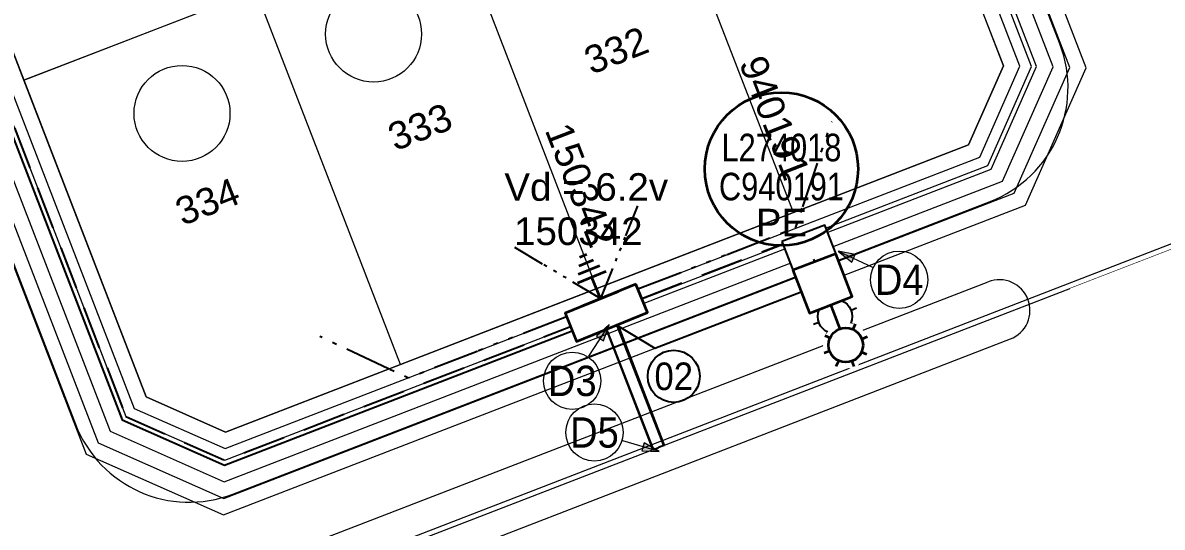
# Model space of a CAD drawing. Header units: metres. Extents: x 0 to 311505, y 0 to 6270811.
# Drawn here: x 310761.4 to 310835.8, y 6270176.5 to 6270209.4 of the extents above; entities that cross this region are included whole.
import ezdxf
from ezdxf import colors
from ezdxf.entities.mleader import LeaderData, LeaderLine
from ezdxf.enums import TextEntityAlignment as Align
from ezdxf.math import Vec2, Vec3

# ---------------------------------------------------------------- set-up
doc = ezdxf.new("R2010")
doc.units = ezdxf.units.M
doc.linetypes.add('IE Trench LV', pattern=[6, 4, -2])
doc.linetypes.add('PHANTOM', pattern=[6.15, 3, -0.75, 0.3, -0.75, 0.3, -0.75, 0.3])
doc.layers.get('0').update_dxf_attribs({"color": 6})
for name, color, linetype, lineweight in [('_User Miscellaneous1', 30, 'Continuous', 13), ('_User Miscellaneous2', 31, 'Continuous', 13), ('_User_LV_Exist', 5, 'Continuous', 35), ('Cadastre Developer_SP_NEW', 92, 'Continuous', 15), ('Cadastre Land Parcels_SP_EXT', 118, 'Continuous', 15), ('Cadastre Water_SP_EXT', 158, 'Continuous', 15)]:
    doc.layers.add(name, color=color, linetype=linetype, lineweight=lineweight)
doc.layers.add('_User Miscellaneous10', color=252, linetype='Continuous', lineweight=13, plot=False, transparency=0.9)
doc.layers.add('_User Miscellaneous8', color=181, linetype='Continuous', lineweight=13, transparency=0.5)
doc.layers.add('Cadastre Roads_SP_NEW', color=214, linetype='Continuous', lineweight=15, transparency=0.65)
for name, color, linetype in [('Duct_SP_NEW', 2, 'Continuous'), ('Equip_SP_SL_NEW', 2, 'Continuous'), ('Mains_LV_New_T84', 2, 'Cable x'), ('Mains_SL_NEW_Hardwired', 2, 'Continuous'), ('Notes', 7, 'Continuous'), ('Services_SP_NEW_UG', 2, 'IE Trench LV'), ('SupportsUG_SP_LV_NEW', 2, 'Continuous'), ('SupportsUG_SP_LV_SL_NEW', 2, 'Continuous'), ('Trench_SP_NEW', 2, 'Continuous'), ('UG_Details_SP_MISC', 7, 'Continuous')]:
    doc.layers.add(name, color=color, linetype=linetype)
doc.styles.add('ARIAL', font='arial.ttf', dxfattribs={"height": 2})
doc.styles.add('ieISOCP', font='arial.ttf', dxfattribs={"height": 1.5})
doc.styles.add('SL_LABEL', font='arial.ttf', dxfattribs={"height": 2})
doc.styles.get("Standard").update_dxf_attribs({"font": 'arial.ttf'})
doc.linetypes.add('Cable New UG', pattern='A,5.5,-0.01,["X",Standard,S=1.8,R=0,X=0,Y=-0.94],-1.7', length=7.21)
doc.linetypes.add('Cable o', pattern='A,3.5,-0.01,["O",Standard,S=1.25,R=0,X=0,Y=-0.63],-1.36', length=4.87)
doc.linetypes.add('Cable x', pattern='A,4.5,-0.01,["X",Standard,S=1.25,R=0,X=0,Y=-0.65],-1.2', length=5.71)

# ---------------------------------------------------------------- blocks, each defined once
blk = doc.blocks.new('*U389')
at = {"layer": '_User_LV_Exist', "transparency": 33554674}
for p, q in [((-1.28, 3.798), (-1.743, 3.609)), ((-0.44, 3.061), (-1.828, 2.494)), ((-0.86, 3.429), (-1.786, 3.051))]:
    blk.add_line(p, q, dxfattribs=at)
at = {"transparency": 33554674, "width": 0.9}
blk.add_attdef('ASSET_NUM', text='', height=2, dxfattribs=at).set_placement((4, 2), align=Align.MIDDLE_LEFT)
at = {"transparency": 33554674}
for tag, p, flags in [('SUBURB', (-2, 0), 1), ('STREETNAME', (-1.8, 0), 9), ('PARENT', (-1.6, 0), 9), ('NOTES', (-1.4, 0), 9), ('LOCATION', (-1.2, 0), 9), ('LEGEND', (-1, 0), 9), ('USAGE', (-0.8, 0), 9), ('SUPPORT_TYPE', (-0.6, 0), 9), ('STATE', (-0.4, 0), 9), ('OWNED_BY', (-0.2, 0), 9)]:
    blk.add_attdef(tag, p, '', height=0.2, rotation=270, dxfattribs=dict(at, flags=flags))
blk.add_wipeout([(2.693, 0.019), (-1.937, -1.871), (-2.693, -0.019), (1.937, 1.871)], dxfattribs=at)
blk.add_lwpolyline([(1.937, 1.871), (-1.535, 0.453), (0.779, 1.398), (-2.693, -0.019), (-1.937, -1.871), (2.693, 0.019)], close=True, dxfattribs=at)
at = {"layer": '_User_LV_Exist', "transparency": 33554674}
for p, q in [((-0.019, 2.693), (-1.871, 1.937)), ((-0.378, 0.926), (-0.945, 2.315))]:
    blk.add_line(p, q, dxfattribs=at)
blk = doc.blocks.new('COLUMN_NEW')
at = {"width": 0.9, "flags": 8}
blk.add_attdef('ASSET_NUM', text='', height=2, dxfattribs=at).set_placement((4, 2), align=Align.MIDDLE_LEFT)
at = {"flags": 1}
blk.add_attdef('Z', (-2.351, -1.813), '', height=0.2, rotation=270, dxfattribs=at)
at = {"flags": 9}
blk.add_attdef('NOTES', text='', height=0.2, rotation=270, dxfattribs=at).set_placement((-2, -1.813), align=Align.MIDDLE_LEFT)
at = {"ltscale": 10, "transparency": 33554687}
blk.add_wipeout([(-1.5, -1.5), (-1.5, 1.5), (1.5, 1.5), (1.5, -1.5)], dxfattribs=at)
blk.add_lwpolyline([(-1.5, 1.5), (-1.5, -1.5), (1.5, -1.5), (1.5, 1.5)], close=True)
at = {"flags": 9}
for tag, p in [('SUBURB', (-1.8, -1.813)), ('STREETNAME', (-1.6, -1.813)), ('LOCATION', (-1.4, -1.813)), ('LEGEND', (-1.2, -1.813)), ('USAGE', (-1, -1.813)), ('STATE', (-0.8, -1.813)), ('OWNED_BY', (-0.6, -1.813)), ('COLUMN_TYPE', (-0.4, -1.813)), ('STREET_CODE', (-0.2, -1.813)), ('STRUCTURE_PLANT_NUMBER', (0.031, -1.813))]:
    blk.add_attdef(tag, text='', height=0.2, rotation=270, dxfattribs=at).set_placement(p, align=Align.MIDDLE_LEFT)
blk = doc.blocks.new('*U535')
at = {"transparency": 33554687}
for tag, height, rotation, flags, p in [('LANTNUMBER', 0.2, 270, 9, (-1.4, 2.6)), ('LOUTREACH', 0.2, 270, 9, (-1.4, 2.2)), ('LOUTREACHVOCAB', 0.2, 270, 9, (-1.4, 2)), ('LRATECODE', 0.2, 270, 9, (-1.4, 1.8)), ('LREMOVE', 0.2, 270, 9, (-1.4, 1.6)), ('LREPLACE', 0.2, 270, 9, (-1.4, 1.4)), ('LTYPEVOCAB', 0.2, 270, 9, (-1.4, 1)), ('LEGEND', 0.2, 270, 9, (-1.4, 0.8)), ('LTYPE', 0.2, 270, 9, (-1.4, 1.2)), ('SUBURB', 0.2, 270, 9, (-1.4, 0.6)), ('STREETNAME', 0.2, 270, 9, (-1.4, 0.4)), ('LOCATION', 0.2, 270, 9, (-1.4, 0.2)), ('LNEW', 0.2, 270, 9, (-6.4, 0)), ('LMASTVOCAB', 0.2, 270, 9, (-6.2, 0)), ('LMAST', 0.2, 270, 9, (-6, 0)), ('LLAMPVOCAB', 0.2, 270, 9, (-5.8, 0)), ('LLAMP', 0.2, 270, 9, (-5.6, 0)), ('LEXIST', 0.2, 270, 9, (-5.4, 0)), ('LCHARGE3PERCENT', 0.2, 270, 9, (-5.2, 0)), ('LCHARGE3', 0.2, 270, 9, (-5, 0)), ('LCHARGE2PERCENT', 0.2, 270, 9, (-4.8, 0)), ('LCHARGE2', 0.2, 270, 9, (-4.6, 0)), ('LCHARGE1PERCENT', 0.2, 270, 9, (-4.4, 0)), ('LCHARGE1', 0.2, 270, 9, (-4.2, 0)), ('LCATEGORY', 0.2, 270, 9, (-4, 0)), ('LBRACKETVOCAB', 0.2, 270, 9, (-3.8, 0)), ('LBRACKET', 0.2, 270, 9, (-3.6, 0)), ('LKINGHEIGHT', 0.2, 270, 9, (-3.4, 0)), ('CREPLACE', 0.2, 270, 9, (-3.2, 0)), ('CREMOVE', 0.2, 270, 9, (-3, 0)), ('CNUMBER', 0.2, 270, 9, (-2.8, 0)), ('CNEW', 0.2, 270, 9, (-2.6, 0)), ('CEXIST', 0.2, 270, 9, (-2.4, 0)), ('USAGE', 0.2, 270, 9, (-2.2, 0)), ('STATE', 0.2, 270, 9, (-2, 0)), ('OWNED_BY', 0.2, 270, 9, (-1.8, 0)), ('ORIENTATION', 0.2, 270, 9, (-1.6, 0)), ('OPERATING_VOLTAGE', 0.2, 270, 9, (-1.4, 0)), ('MAINTAINED_BY', 0.2, 270, 9, (-1.4, -0.663)), ('NOTES', 0.2, 270, 9, (-1.4, 0)), ('NO_PHASES', 0.2, 270, 9, (-1.2, 0)), ('LANTERN_TYPE', 0.2, 270, 9, (-1, 0)), ('LANTERN_PURPOSE', 0.2, 270, 9, (-0.8, 0)), ('CONTROL_TYPE', 0.2, 270, 9, (-0.6, 0)), ('CONSTRUCTED_VOLTAGE', 0.2, 270, 9, (-0.4, 0)), ('LNUMBER', 1, 290.64353, 8, (8.386, -13.158))]:
    blk.add_attdef(tag, text='', height=height, rotation=rotation, dxfattribs=dict(at, flags=flags)).set_placement(p, align=Align.MIDDLE_LEFT)
for tag, p, height, flags in [('OPERATED_BY', (-1.4, -0.407), 0.2, 9), ('Z', (0, 0), 0.001, 1)]:
    blk.add_attdef(tag, p, '', height=height, rotation=270, dxfattribs=dict(at, flags=flags))
at = {"transparency": 33554687, "style": 'SL_LABEL'}
for tag, height, rotation, flags, p in [('STREET_CODE', 0.001, 270, 9, (0.001, 0)), ('ASSET_NUM', 1, 290.64353, 8, (10.257, -12.453))]:
    blk.add_attdef(tag, text='', height=height, rotation=rotation, dxfattribs=dict(at, flags=flags)).set_placement(p, align=Align.MIDDLE_LEFT)
at = {"transparency": 33554687}
blk.add_wipeout([(8.859, -11.577), (7.645, -11.365), (6.685, -10.593), (6.898, -9.38), (7.669, -8.419), (8.883, -8.632), (9.843, -9.403), (9.631, -10.617)], dxfattribs=at)
for p, q in [((6.854, -6.255), (7.867, -8.945)), ((8.883, -8.632), (8.728, -8.973)), ((6.898, -9.38), (7.239, -9.534)), ((9.668, -9.469), (9.317, -9.602)), ((7.211, -10.395), (6.86, -10.527)), ((7.645, -11.365), (7.8, -11.023)), ((8.661, -11.051), (8.793, -11.402)), ((9.631, -10.617), (9.289, -10.462))]:
    blk.add_line(p, q, dxfattribs=at)
blk.add_circle((8.264, -9.998), 1.125, dxfattribs=at)
blk = doc.blocks.new('*U286')
at = {"ltscale": 0.1}
blk.add_circle((0, 0), 5, dxfattribs=at)
at = {"insert": (0, -2.6), "char_height": 1.8, "attachment_point": 2}
blk.add_mtext('PE', dxfattribs=at)
at = {"width": 0.8}
blk.add_attdef('SNUMBER', text='', height=1.8, dxfattribs=at).set_placement((0, 0.5), align=Align.CENTER)
at = {"flags": 1}
blk.add_attdef('Z', (0, 0), '', height=0.2, dxfattribs=at)
at = {"width": 0.8}
blk.add_attdef('CNUMBER', text='', height=1.8, dxfattribs=at).set_placement((0, -0.25), align=Align.TOP_CENTER)
blk = doc.blocks.new('*U487')
at = {"transparency": 33554687}
h = blk.add_hatch(color=256, dxfattribs=at)
h.dxf.hatch_style = 1
h.paths.add_polyline_path([(1.431, 2.648), (1.85, 2.375), (2.187, 3.349)])
blk.add_line((2.187, 3.349), (0.957, 1.465), dxfattribs=at)
at = {"transparency": 33554687, "flags": 128}
blk.add_lwpolyline([(1.431, 2.648), (1.85, 2.375), (2.187, 3.349), (1.431, 2.648)], dxfattribs=at)
at = {"transparency": 33554687}
blk.add_circle((0, 0), 1.7, dxfattribs=at)
at = {"transparency": 33554687, "width": 0.9}
blk.add_attdef('CODE', text='', height=1.8, dxfattribs=at).set_placement((0, 0), align=Align.MIDDLE_CENTER)
at = {"transparency": 33554687, "flags": 1}
blk.add_attdef('Z', (0, 0), '', height=0.2, dxfattribs=at)
blk = doc.blocks.new('*U458')
h = blk.add_hatch(color=256)
h.dxf.hatch_style = 1
h.paths.add_polyline_path([(-2.823, 1.045), (-2.611, 1.498), (-3.623, 1.695)])
blk.add_line((-3.623, 1.695), (-1.585, 0.742))
at = {"flags": 128}
blk.add_lwpolyline([(-2.823, 1.045), (-2.611, 1.498), (-3.623, 1.695), (-2.823, 1.045)], dxfattribs=at)
blk.add_circle((0, 0), 1.7)
at = {"width": 0.9}
blk.add_attdef('CODE', text='', height=1.8, dxfattribs=at).set_placement((0, 0), align=Align.MIDDLE_CENTER)
at = {"flags": 1}
blk.add_attdef('Z', (0, 0), '', height=0.2, dxfattribs=at)
blk = doc.blocks.new('*U439')
blk.add_circle((0, 0), 1.7)
at = {"width": 0.9}
blk.add_attdef('CODE', text='', height=1.8, dxfattribs=at).set_placement((0, 0), align=Align.MIDDLE_CENTER)
at = {"flags": 1}
blk.add_attdef('Z', (0, 0), '', height=0.2, dxfattribs=at)
blk = doc.blocks.new('*U457')
h = blk.add_hatch(color=256)
h.dxf.hatch_style = 1
h.paths.add_polyline_path([(2.947, -0.614), (2.805, -1.093), (3.835, -1.138)])
blk.add_line((3.835, -1.138), (1.678, -0.498))
at = {"flags": 128}
blk.add_lwpolyline([(2.947, -0.614), (2.805, -1.093), (3.835, -1.138), (2.947, -0.614)], dxfattribs=at)
blk.add_circle((0, 0), 1.7)
at = {"width": 0.9}
blk.add_attdef('CODE', text='', height=1.8, dxfattribs=at).set_placement((0, 0), align=Align.MIDDLE_CENTER)
at = {"flags": 1}
blk.add_attdef('Z', (0, 0), '', height=0.2, dxfattribs=at)

msp = doc.modelspace()

# ---------------------------------------------------------------- linework, layer by layer
at = {"layer": '_User Miscellaneous10', "flags": 128}
for points in [[(310728.443, 6270277.272), (310765.511, 6270181.265), (310774.471, 6270177.298), (310826.842, 6270197.528), (310830.809, 6270206.488), (310793.727, 6270302.488)], [(310729.376, 6270277.632), (310766.294, 6270182.011), (310774.498, 6270178.38), (310826.095, 6270198.311), (310829.727, 6270206.514), (310792.794, 6270302.128)], [(310730.309, 6270277.992), (310767.078, 6270182.758), (310774.524, 6270179.462), (310825.349, 6270199.095), (310828.645, 6270206.54), (310791.861, 6270301.768)], [(310731.242, 6270278.353), (310767.862, 6270183.505), (310774.55, 6270180.544), (310824.602, 6270199.878), (310827.563, 6270206.566), (310790.928, 6270301.407)], [(310732.175, 6270278.713), (310768.645, 6270184.251), (310774.576, 6270181.626), (310823.855, 6270200.662), (310826.481, 6270206.592), (310789.995, 6270301.047)], [(310733.108, 6270279.073), (310769.429, 6270184.998), (310774.602, 6270182.708), (310823.109, 6270201.446), (310825.398, 6270206.618), (310789.062, 6270300.687)]]:
    msp.add_lwpolyline(points, dxfattribs=at)
at = {"layer": '_User Miscellaneous10', "color": 4, "flags": 128}
msp.add_lwpolyline([(310731.522, 6270278.461), (310768.097, 6270183.729), (310774.557, 6270180.869), (310824.378, 6270200.114), (310827.238, 6270206.574), (310790.648, 6270301.299)], dxfattribs=at)
at = {"layer": '_User Miscellaneous8', "color": 6, "transparency": 33554687}
for centre in [(310784.278, 6270208.688), (310771.77, 6270203.506)]:
    msp.add_circle(centre, 3.132, dxfattribs=at)
at = {"layer": 'Cadastre Developer_SP_NEW'}
for p, q in [((310817.408, 6270227.304), (310825.398, 6270206.618)), ((310811.683, 6270197.032), (310802.251, 6270221.449)), ((310761.439, 6270205.683), (310756.934, 6270217.344)), ((310789.423, 6270216.493), (310761.439, 6270205.683)), ((310798.855, 6270192.077), (310789.423, 6270216.493)), ((310761.439, 6270205.683), (310776.595, 6270211.538)), ((310786.027, 6270187.122), (310776.595, 6270211.538)), ((310825.398, 6270206.618), (310823.109, 6270201.446)), ((310769.429, 6270184.998), (310761.439, 6270205.683)), ((310823.109, 6270201.446), (310811.683, 6270197.032)), ((310811.683, 6270197.032), (310798.855, 6270192.077)), ((310798.855, 6270192.077), (310786.027, 6270187.122)), ((310786.027, 6270187.122), (310774.602, 6270182.708)), ((310774.602, 6270182.708), (310769.429, 6270184.998))]:
    msp.add_line(p, q, dxfattribs=at)
at = {"layer": 'Cadastre Land Parcels_SP_EXT', "linetype": 'Continuous'}
msp.add_lwpolyline([(310824.859, 6270010.227), (311063.777, 6270102.53), (311034.138, 6270179.239), (311023.126, 6270207.74), (311003.274, 6270259.121), (310764.382, 6270166.814), (310791.809, 6270095.77), (310824.859, 6270010.227)], close=True, dxfattribs=at)
at = {"layer": 'Cadastre Roads_SP_NEW'}
for p, q in [((310829.083, 6270208.041), (310803.076, 6270275.368)), ((310738.808, 6270250.542), (310764.816, 6270183.216)), ((310775.096, 6270178.665), (310824.532, 6270197.761)), ((310778.709, 6270174.861), (310824.414, 6270192.517)), ((310780.151, 6270171.13), (310825.855, 6270188.785))]:
    msp.add_line(p, q, dxfattribs=at)
for centre, radius, start, end in [((310821.667, 6270205.177), 7.95, 291.12083, 21.11738), ((310825.135, 6270190.651), 2, 21.12083, 111.12083), ((310825.134, 6270190.65), 2, 291.12082, 21.12089), ((310772.232, 6270186.08), 7.95, 201.12056, 291.11738)]:
    msp.add_arc(centre, radius, start, end, dxfattribs=at)
at = {"layer": 'Cadastre Water_SP_EXT'}
msp.add_line((311003.357, 6270259.496), (310764.221, 6270167.121), dxfattribs=at)
at = {"layer": 'Trench_SP_NEW', "linetype": 'IE Trench LV', "ltscale": 0.7, "flags": 128}
msp.add_lwpolyline([(310751.745, 6270226.082), (310768.097, 6270183.729)], dxfattribs=at)
at = {"layer": 'UG_Details_SP_MISC', "transparency": 33554687}
for p, q in [((310799.803, 6270190.621), (310799.468, 6270190.491)), ((310803.222, 6270181.823), (310799.803, 6270190.621)), ((310799.132, 6270190.361), (310799.468, 6270190.491)), ((310802.551, 6270181.562), (310799.132, 6270190.361)), ((310802.551, 6270181.562), (310802.887, 6270181.692)), ((310803.222, 6270181.823), (310802.887, 6270181.692))]:
    msp.add_line(p, q, dxfattribs=at)

# ---------------------------------------------------------------- next in the draw order: block references
at = {"layer": 'SupportsUG_SP_LV_NEW'}
ref = msp.add_blockref('*U389', (310799.468, 6270190.491), dxfattribs=at)
ref.add_attrib('ASSET_NUM', '150342', dxfattribs={"layer": '0', "height": 1.8, "rotation": 291.12082}).set_placement((310796.279, 6270202.747), align=Align.MIDDLE_LEFT)

# ---------------------------------------------------------------- next in the draw order: texts
at = {"layer": '_User_LV_Exist', "transparency": 33554674, "insert": (310860.249, 6270202.784), "char_height": 2, "width": 62.6229, "attachment_point": 2, "rotation": 21.12056, "style": 'ARIAL', "bg_fill": 2}
msp.add_mtext('HEADINGLEY   AVE', dxfattribs=at)

# ---------------------------------------------------------------- next in the draw order: linework, layer by layer
at = {"layer": 'Mains_LV_New_T84', "color": 6, "linetype": 'Cable New UG', "ltscale": 0.7, "flags": 128}
msp.add_lwpolyline([(310751.451, 6270225.971), (310767.862, 6270183.505), (310774.55, 6270180.544), (310797.249, 6270189.312)], dxfattribs=at)
at = {"layer": 'Services_SP_NEW_UG', "linetype": 'PHANTOM', "flags": 128}
for points in [[(310801.531, 6270192.047), (310811.833, 6270196.047), (310814.083, 6270202.675), (310814.216, 6270202.989)], [(310796.871, 6270190.238), (310786.547, 6270186.231), (310780.774, 6270188.937)]]:
    msp.add_lwpolyline(points, dxfattribs=at)
at = {"layer": 'Services_SP_NEW_UG', "linetype": 'PHANTOM', "ltscale": 0.7, "flags": 128}
for points in [[(310799.109, 6270191.429), (310801.712, 6270197.927)], [(310799.102, 6270191.427), (310793.081, 6270194.997)]]:
    msp.add_lwpolyline(points, dxfattribs=at)
at = {"layer": 'Trench_SP_NEW', "linetype": 'IE Trench LV', "ltscale": 0.7, "flags": 128}
msp.add_lwpolyline([(310768.097, 6270183.729), (310774.557, 6270180.869), (310797.135, 6270189.59)], dxfattribs=at)

# ---------------------------------------------------------------- next in the draw order: texts
at = {"layer": 'Mains_LV_New_T84', "color": 6, "ltscale": 0.7, "transparency": 33554674, "insert": (310792.815, 6270199.604), "char_height": 1.8, "width": 12.27604, "attachment_point": 1, "style": 'ieISOCP'}
msp.add_mtext('Vd = 6.2v', dxfattribs=at)

# ---------------------------------------------------------------- next in the draw order: leaders
at = {"layer": 'Notes'}
ml = msp.add_multileader_mtext('Standard', dxfattribs=at)
ml.set_content('Constructed under  \\PURS15861', color=256)
ml.set_leader_properties()
ml.build(insert=Vec2(0, 0))
ml.multileader.update_dxf_attribs({"leader_type": 2, "has_text_frame": 1, "text_left_attachment_type": 2, "text_right_attachment_type": 2, "dogleg_length": 0.01})
ctx = ml.context
ctx.base_point, ctx.char_height, ctx.plane_origin, ctx.plane_x_axis, ctx.plane_y_axis = Vec3(310975.192, 6270395.779), 1.8, Vec3(312213.891, 6270750.769), Vec3(0.932874, 0.360203), Vec3(-0.360203, 0.932874)
ctx.left_attachment, ctx.right_attachment, ctx.text_align_type = 2, 2, 1
notes = []
notes.append((ctx, [(0, (0, 0, 0), (0, 0), (1, 0), 1, [])]))
ctx.mtext.insert, ctx.mtext.text_direction, ctx.mtext.rotation, ctx.mtext.width, ctx.mtext.alignment, ctx.mtext.flow_direction = Vec3(310985.783, 6270402.491), Vec3(0.932874, 0.360203), 0.368486, 20.92345, 2, 5
ctx.mtext.has_bg_fill, ctx.mtext.bg_color, ctx.mtext.bg_scale_factor, ctx.mtext.bg_transparency, ctx.mtext.use_window_bg_color = 1, -1073741824, 2, 0, 1
for ctx, leaders in notes:
    for number, flags, end, landing, length, lines in leaders:
        leader = LeaderData()
        leader.index, (leader.has_last_leader_line, leader.has_dogleg_vector, leader.attachment_direction) = number, flags
        leader.last_leader_point, leader.dogleg_vector, leader.dogleg_length = Vec3(end), Vec3(landing), length
        for number, points, colour, breaks in lines:
            line = LeaderLine()
            line.index, line.vertices, line.color, line.breaks = number, Vec3.list(points), colors.encode_raw_color(colour), breaks
            leader.lines.append(line)
        ctx.leaders.append(leader)

# ---------------------------------------------------------------- next in the draw order: leaders
ml = msp.add_multileader_mtext('Standard', dxfattribs=at)
ml.set_content('Constructed under  \\PURS16270', color=256)
ml.set_leader_properties()
ml.build(insert=Vec2(0, 0))
ml.multileader.update_dxf_attribs({"leader_type": 2, "has_text_frame": 1, "text_left_attachment_type": 2, "text_right_attachment_type": 2, "dogleg_length": 0.01})
ctx = ml.context
ctx.base_point, ctx.char_height, ctx.plane_origin, ctx.plane_x_axis, ctx.plane_y_axis = Vec3(310863.5, 6270348.229), 1.8, Vec3(312104.333, 6270705.463), Vec3(0.932874, 0.360203), Vec3(-0.360203, 0.932874)
ctx.left_attachment, ctx.right_attachment, ctx.text_align_type = 2, 2, 1
notes = []
notes.append((ctx, [(0, (0, 0, 0), (0, 0), (1, 0), 1, [])]))
ctx.mtext.insert, ctx.mtext.text_direction, ctx.mtext.rotation, ctx.mtext.width, ctx.mtext.alignment, ctx.mtext.flow_direction = Vec3(310874.091, 6270354.941), Vec3(0.932874, 0.360203), 0.368486, 20.92345, 2, 5
ctx.mtext.has_bg_fill, ctx.mtext.bg_color, ctx.mtext.bg_scale_factor, ctx.mtext.bg_transparency, ctx.mtext.use_window_bg_color = 1, -1073741824, 2, 0, 1
for ctx, leaders in notes:
    for number, flags, end, landing, length, lines in leaders:
        leader = LeaderData()
        leader.index, (leader.has_last_leader_line, leader.has_dogleg_vector, leader.attachment_direction) = number, flags
        leader.last_leader_point, leader.dogleg_vector, leader.dogleg_length = Vec3(end), Vec3(landing), length
        for number, points, colour, breaks in lines:
            line = LeaderLine()
            line.index, line.vertices, line.color, line.breaks = number, Vec3.list(points), colors.encode_raw_color(colour), breaks
            leader.lines.append(line)
        ctx.leaders.append(leader)

# ---------------------------------------------------------------- next in the draw order: texts
at = {"layer": '_User Miscellaneous1', "width": 1}
for s, oblique, p in [('332', 0, (310798.493, 6270206.021)), ('333', 360, (310785.682, 6270201.028)), ('334', 360, (310771.803, 6270196.152))]:
    msp.add_text(s, height=1.8, rotation=21.5, dxfattribs=dict(at, oblique=oblique)).set_placement(p)

# ---------------------------------------------------------------- next in the draw order: leaders
at = {"layer": 'Notes'}
ml = msp.add_multileader_mtext('Standard', dxfattribs=at)
ml.set_content('Constructed under  \\PURS16270', color=256)
ml.set_leader_properties()
ml.build(insert=Vec2(0, 0))
ml.multileader.update_dxf_attribs({"leader_type": 2, "has_text_frame": 1, "text_left_attachment_type": 2, "text_right_attachment_type": 2, "dogleg_length": 0.01})
ctx = ml.context
ctx.base_point, ctx.char_height, ctx.plane_origin, ctx.plane_x_axis, ctx.plane_y_axis = Vec3(310744.628, 6270298.903), 1.8, Vec3(311985.461, 6270656.138), Vec3(0.932874, 0.360203), Vec3(-0.360203, 0.932874)
ctx.left_attachment, ctx.right_attachment, ctx.text_align_type = 2, 2, 1
notes = []
notes.append((ctx, [(0, (0, 0, 0), (0, 0), (1, 0), 1, [])]))
ctx.mtext.insert, ctx.mtext.text_direction, ctx.mtext.rotation, ctx.mtext.width, ctx.mtext.alignment, ctx.mtext.flow_direction = Vec3(310755.22, 6270305.615), Vec3(0.932874, 0.360203), 0.368486, 20.92345, 2, 5
ctx.mtext.has_bg_fill, ctx.mtext.bg_color, ctx.mtext.bg_scale_factor, ctx.mtext.bg_transparency, ctx.mtext.use_window_bg_color = 1, -1073741824, 2, 0, 1
for ctx, leaders in notes:
    for number, flags, end, landing, length, lines in leaders:
        leader = LeaderData()
        leader.index, (leader.has_last_leader_line, leader.has_dogleg_vector, leader.attachment_direction) = number, flags
        leader.last_leader_point, leader.dogleg_vector, leader.dogleg_length = Vec3(end), Vec3(landing), length
        for number, points, colour, breaks in lines:
            line = LeaderLine()
            line.index, line.vertices, line.color, line.breaks = number, Vec3.list(points), colors.encode_raw_color(colour), breaks
            leader.lines.append(line)
        ctx.leaders.append(leader)

# ---------------------------------------------------------------- next in the draw order: leaders
ml = msp.add_multileader_mtext('Standard', dxfattribs=at)
ml.set_content('Future construction under  \\PURS19531', color=256)
ml.set_leader_properties()
ml.build(insert=Vec2(0, 0))
ml.multileader.update_dxf_attribs({"leader_type": 2, "has_text_frame": 1, "text_left_attachment_type": 2, "text_right_attachment_type": 2, "dogleg_length": 0.01})
ctx = ml.context
ctx.base_point, ctx.char_height, ctx.plane_origin, ctx.plane_x_axis, ctx.plane_y_axis = Vec3(310873.106, 6270327.315), 1.8, Vec3(312113.214, 6270685.405), Vec3(0.932874, 0.360203), Vec3(-0.360203, 0.932874)
ctx.left_attachment, ctx.right_attachment, ctx.text_align_type = 2, 2, 1
notes = []
notes.append((ctx, [(0, (0, 0, 0), (0, 0), (1, 0), 1, [])]))
ctx.mtext.insert, ctx.mtext.text_direction, ctx.mtext.rotation, ctx.mtext.width, ctx.mtext.alignment, ctx.mtext.flow_direction = Vec3(310883.176, 6270335.418), Vec3(0.932874, 0.360203), 0.368486, 20.92345, 2, 5
ctx.mtext.has_bg_fill, ctx.mtext.bg_color, ctx.mtext.bg_scale_factor, ctx.mtext.bg_transparency, ctx.mtext.use_window_bg_color = 1, -1073741824, 2, 0, 1
for ctx, leaders in notes:
    for number, flags, end, landing, length, lines in leaders:
        leader = LeaderData()
        leader.index, (leader.has_last_leader_line, leader.has_dogleg_vector, leader.attachment_direction) = number, flags
        leader.last_leader_point, leader.dogleg_vector, leader.dogleg_length = Vec3(end), Vec3(landing), length
        for number, points, colour, breaks in lines:
            line = LeaderLine()
            line.index, line.vertices, line.color, line.breaks = number, Vec3.list(points), colors.encode_raw_color(colour), breaks
            leader.lines.append(line)
        ctx.leaders.append(leader)

# ---------------------------------------------------------------- next in the draw order: linework, layer by layer
at = {"layer": 'Duct_SP_NEW', "ltscale": 0.7, "transparency": 33554674}
for p in [(310802.514, 6270181.548), (310803.26, 6270181.836)]:
    msp.add_line(p, (310802.887, 6270181.692), dxfattribs=at)
at = {"layer": 'Mains_SL_NEW_Hardwired', "color": 4, "linetype": 'Cable o', "ltscale": 0.7, "flags": 128}
msp.add_lwpolyline([(310800.162, 6270189.694), (310802.649, 6270188.182), (310812.19, 6270191.868)], dxfattribs=at)

# ---------------------------------------------------------------- next in the draw order: block references
at = {"layer": '_User Miscellaneous2', "color": 6, "transparency": 33554687, "xscale": 1.1, "yscale": 1.1, "zscale": 1.1}
msp.add_blockref('*U457', (310798.695, 6270182.682), dxfattribs=at).add_auto_attribs({'CODE': 'D5'})
at = {"layer": 'Duct_SP_NEW', "color": 6, "transparency": 33554687}
msp.add_blockref('*U439', (310803.874, 6270186.348), dxfattribs=at).add_auto_attribs({'CODE': '02'})
at = {"layer": 'SupportsUG_SP_LV_SL_NEW', "ltscale": 0.7}
ref = msp.add_blockref('COLUMN_NEW', (310812.882, 6270194.279), dxfattribs=dict(at, rotation=21.120846154022))
ref.add_attrib('ASSET_NUM', '940191', dxfattribs={"height": 1.8, "rotation": 291.1208}).set_placement((310808.958, 6270207.137), align=Align.MIDDLE_LEFT)

# ---------------------------------------------------------------- next in the draw order: linework, layer by layer
at = {"layer": 'Trench_SP_NEW', "linetype": 'IE Trench LV', "ltscale": 0.7, "flags": 128}
msp.add_lwpolyline([(310801.782, 6270191.436), (310810.997, 6270194.995)], dxfattribs=at)

# ---------------------------------------------------------------- next in the draw order: block references
at = {"layer": '_User_LV_Exist', "linetype": 'ByBlock', "lineweight": -2}
msp.add_blockref('*U286', (310810.906, 6270199.882), dxfattribs=at).add_auto_attribs({'SNUMBER': 'L274018', 'CNUMBER': 'C940191'})
at = {"layer": 'Equip_SP_SL_NEW', "ltscale": 0.7}
msp.add_blockref('*U535', (310806.136, 6270200.254), dxfattribs=at)

# ---------------------------------------------------------------- next in the draw order: block references
at = {"layer": '_User_LV_Exist'}
ref = msp.add_blockref('*U389', (310799.468, 6270190.491), dxfattribs=at)
ref.add_attrib('ASSET_NUM', '150342', dxfattribs={"layer": '0', "height": 1.8}).set_placement((310793.449, 6270195.818), align=Align.MIDDLE_LEFT)
at = {"layer": '_User_LV_Exist', "ltscale": 0.7}
msp.add_blockref('*U535', (310806.843, 6270198.384), dxfattribs=at)

# ---------------------------------------------------------------- next in the draw order: linework, layer by layer
at = {"layer": 'Duct_SP_NEW', "ltscale": 0.7, "transparency": 33554674}
for p, q in [((310799.473, 6270189.421), (310799.846, 6270189.565)), ((310799.473, 6270189.421), (310802.514, 6270181.548)), ((310800.219, 6270189.709), (310799.846, 6270189.565)), ((310800.219, 6270189.709), (310803.26, 6270181.836))]:
    msp.add_line(p, q, dxfattribs=at)

# ---------------------------------------------------------------- next in the draw order: block references
at = {"layer": '_User Miscellaneous2', "color": 6}
ref = msp.add_blockref('*U487', (310797.248, 6270186.049), dxfattribs=dict(at, xscale=1.1, yscale=1.1, zscale=1.1))
ref.add_attrib('CODE', 'D3', dxfattribs={"layer": '0', "height": 1.98, "width": 0.9}).set_placement((310797.248, 6270186.049), align=Align.MIDDLE_CENTER)
at = {"layer": '_User_LV_Exist', "ltscale": 0.7, "rotation": 21.120846154022}
msp.add_blockref('COLUMN_NEW', (310813.589, 6270192.408), dxfattribs=at)

# ---------------------------------------------------------------- next in the draw order: block references
at = {"layer": '_User Miscellaneous2', "color": 6, "xscale": 1.1, "yscale": 1.1, "zscale": 1.1}
msp.add_blockref('*U458', (310818.598, 6270192.654), dxfattribs=at).add_auto_attribs({'CODE': 'D4'})

doc.saveas('drawing.dxf')
